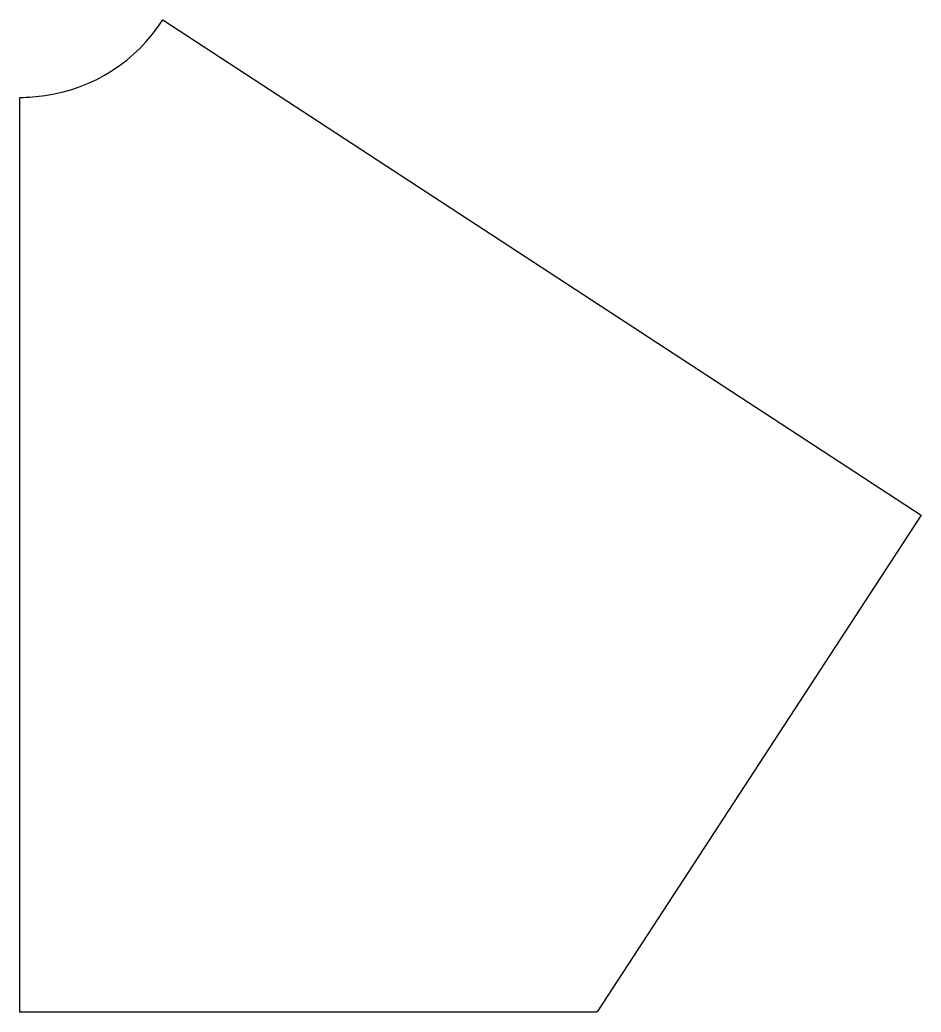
# Model space of a CAD drawing. Header units: inches. Extents: x 3479 to 4652, y -2942 to -1650.
import ezdxf

# ---------------------------------------------------------------- set-up
doc = ezdxf.new("R2010")
doc.units = ezdxf.units.IN
doc.header["$MEASUREMENT"] = 0

msp = doc.modelspace()

# ---------------------------------------------------------------- linework, layer by layer
at = {"color": 2}
msp.add_lwpolyline([(4652.1, -2295.1), (4230.2, -2941, 0.003094), (4229, -2941.6), (3479, -2941.6), (3479, -1751.3, 0.036852), (3512, -1748.7, 0.218941), (3665, -1650.3), (4652.1, -2295.1)], format="xyb", dxfattribs=at)

doc.saveas('drawing.dxf')
